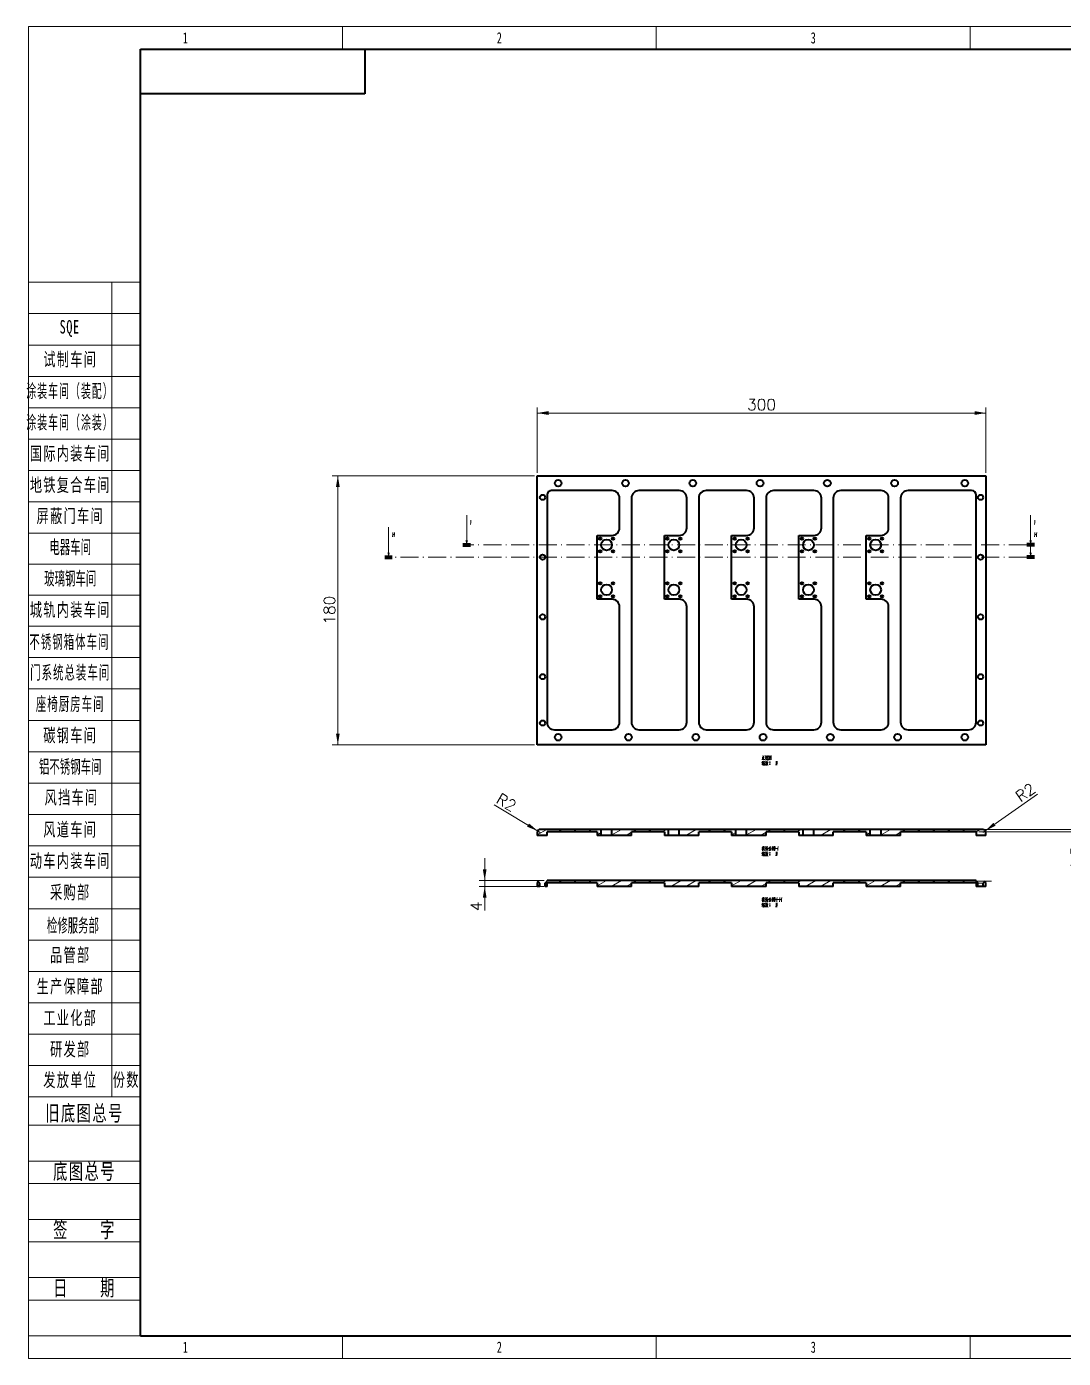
# Model space of a CAD drawing. Header units: millimetres. Extents: x -631 to 3210, y -561 to 2288.
# Drawn here: x 1949 to 2642, y 476 to 1366 of the extents above; entities that cross this region are included whole.
import ezdxf
from ezdxf.enums import TextEntityAlignment as Align

# ---------------------------------------------------------------- set-up
doc = ezdxf.new("R2010")
doc.units = ezdxf.units.MM
doc.linetypes.add('DASHDOT', pattern=[18.5, 12, -3, 0.5, -3])
doc.layers.get('0').update_dxf_attribs({"lineweight": 18})
for name, color, linetype, lineweight in [('尺寸线层', 3, 'Continuous', 18), ('文本层', 3, 'Continuous', 18), ('粗实线层', 7, 'Continuous', 35), ('细实线层', 7, 'Continuous', 18)]:
    doc.layers.add(name, color=color, linetype=linetype, lineweight=lineweight)
doc.styles.get("Standard").update_dxf_attribs({"font": 'txt.shx', "bigfont": 'gbcbig.shx'})
doc.styles.add('标准', font='', dxfattribs={"width": 0.667})
doc.styles.get('标准').set_extended_font_data('宋体')
doc.dimstyles.get("Standard").update_dxf_attribs({"dimscale": 3, "dimtxt": 0.18, "dimasz": 0.18, "dimexe": 0.18, "dimexo": 0.0625, "dimgap": 0.09, "dimtad": 0, "dimtih": 1, "dimtoh": 1, "dimdec": 4, "dimzin": 0, "dimdsep": 46, "dimtxsty": 'Standard', "dimcen": 0.09, "dimdle": 0.36, "dimadec": 0, "dimazin": 0, "dimtfac": 1, "dimtdec": 4, "dimtofl": 0, "dimtmove": 0, "dimatfit": 3, "dimfxl": 0, "dimtolj": 1, "dimtzin": 0, "dimarcsym": 0})

# ---------------------------------------------------------------- blocks, each defined once
blk = doc.blocks.new('*X2')
at = {"layer": '尺寸线层', "linetype": 'Continuous'}
for p, q in [((-185, 91.49), (-210, 91.49)), ((-191.37, 91.49), (-191.37, -90.21)), ((-185, 84.49), (-210, 84.49)), ((-185, 77.49), (-210, 77.49)), ((-185, 70.49), (-210, 70.49)), ((-185, 63.49), (-210, 63.49)), ((-185, 56.49), (-210, 56.49)), ((-185, 49.49), (-210, 49.49)), ((-185, 42.49), (-210, 42.49)), ((-185, 35.56), (-210, 35.56)), ((-185, 35.56), (-210, 35.56)), ((-185, 28.64), (-210, 28.64)), ((-185, 28.64), (-210, 28.64)), ((-185, 21.71), (-210, 21.71)), ((-185, 21.71), (-210, 21.71)), ((-185, 14.79), (-210, 14.79)), ((-185, 7.79), (-210, 7.79)), ((-185, 0.79), (-210, 0.79)), ((-185, -6.21), (-210, -6.21)), ((-185, -13.21), (-210, -13.21)), ((-185, -20.21), (-210, -20.21)), ((-185, -27.21), (-210, -27.21)), ((-185, -34.21), (-210, -34.21)), ((-185, -41.21), (-210, -41.21)), ((-185, -48.21), (-210, -48.21)), ((-185, -55.21), (-210, -55.21)), ((-185, -62.21), (-210, -62.21)), ((-185, -69.21), (-210, -69.21)), ((-185, -76.21), (-210, -76.21)), ((-185, -83.21), (-210, -83.21)), ((-185, -90.21), (-210, -90.21))]:
    blk.add_line(p, q, dxfattribs=at)
at = {"layer": '文本层'}
for p, q in [((-210, -96.5), (-185, -96.5)), ((-210, -104.5), (-185, -104.5)), ((-210, -109.5), (-185, -109.5)), ((-210, -117.5), (-185, -117.5)), ((-210, -122.5), (-185, -122.5)), ((-210, -130.5), (-185, -130.5)), ((-210, -135.5), (-185, -135.5)), ((-210, -143.5), (-185, -143.5))]:
    blk.add_line(p, q, dxfattribs=at)
at = {"layer": '粗实线层'}
for p, q in [((-185, -143.5), (-185, 143.5)), ((-185, 143.5), (205, 143.5)), ((-135, 143.5), (-135, 133.5)), ((-135, 133.5), (-185, 133.5)), ((-185, -143.5), (205, -143.5))]:
    blk.add_line(p, q, dxfattribs=at)
at = {"layer": '细实线层'}
for p, q in [((-210, -148.5), (-210, 148.5)), ((-210, 148.5), (210, 148.5)), ((-140, 148.5), (-140, 143.5)), ((-70, 148.5), (-70, 143.5)), ((0, 148.5), (0, 143.5)), ((-140, -148.5), (-140, -143.5)), ((-70, -148.5), (-70, -143.5)), ((0, -148.5), (0, -143.5)), ((-210, -148.5), (210, -148.5)), ((-210, -148.5), (-185, -148.5))]:
    blk.add_line(p, q, dxfattribs=at)
at = {"layer": '尺寸线层', "linetype": 'Continuous', "char_height": 3, "attachment_point": 5, "style": '标准'}
for s, insert, width, line_spacing_factor in [('\\T1.1;\\W0.667;SQE', (-200.8, 81.17), 31.0587, 0.47619), ('\\T1.1;\\W0.667;试制车间', (-200.68, 74.14), 31.0587, 0.57381), ('\\T1.1;\\W0.54149;涂装车间（装配）', (-200.73, 67.06), 27.5396, 0.574243), ('\\T1.1;\\W0.54149;涂装车间（涂装）', (-200.73, 60.06), 27.5396, 0.574243), ('\\T1.1;\\W0.667;国际内装车间', (-200.68, 53.14), 31.0587, 0.561905), ('\\T1.1;\\W0.667;地铁复合车间', (-200.68, 46.14), 31.0587, 0.561905), ('\\T1.1;\\W0.667;屏蔽门车间', (-200.68, 39.21), 31.0587, 0.561905), ('\\W1;{\\W0.567;\\T1;电器车间}', (-200.68, 32.29), 37.2629, 0.561905), ('\\W1;{\\W0.567;\\T1;玻璃钢车间}', (-200.68, 25.29), 37.2629, 0.564286), ('\\T1.1;城轨内装车间', (-200.68, 18.29), 18.6315, 1.15057), ('\\T1.1;{\\W0.567;不锈钢箱体车间}', (-200.85, 11.13), 18.6315, 1.15057), ('\\T1.1;{\\W0.567;门系统总装车间}', (-200.68, 4.29), 18.6315, 1.15057), ('\\T1.1;{\\W0.567;座椅厨房车间}', (-200.68, -2.71), 18.6315, 1.15057), ('\\T1.1;碳钢车间', (-200.68, -9.71), 18.6315, 1.15057), ('{\\W0.567;\\T1;铝不锈钢车间}', (-200.68, -16.71), 18.6315, 1.15057), ('\\T1.1;风挡车间', (-200.39, -23.55), 18.6315, 1.15057), ('\\T1.1;风道车间', (-200.68, -30.71), 18.6315, 1.15057), ('\\T1.1;动车内装车间', (-200.68, -37.71), 18.6315, 1.15057), ('\\T1.1;采购部', (-200.68, -44.71), 18.6315, 1.15057), ('\\W1;{\\W0.567;\\T1;检修服务部}', (-200.08, -52.1), 37.2629, 0.564286), ('\\T1.1;品管部', (-200.68, -58.71), 18.6315, 1.15057), ('\\T1.1;生产保障部', (-200.68, -65.71), 18.6315, 1.15057), ('\\T1.1;工业化部', (-200.68, -72.71), 18.6315, 1.15057), ('\\T1.1;研发部', (-200.68, -79.71), 18.6315, 1.15057), ('\\T1.1;发放单位', (-200.68, -86.58), 18.6315, 0.853342), ('\\T1.1;份数', (-188.18, -86.53), 6.3685, 1.15057)]:
    blk.add_mtext(s, dxfattribs=dict(at, insert=insert, width=width, line_spacing_factor=line_spacing_factor))
at = {"layer": '尺寸线层', "style": '标准'}
for tag, height, width, p in [('T1', 2.5, 0.667, (-175, 146)), ('T2', 2.5, 0.667, (-105, 146)), ('T3', 2.5, 0.667, (-35, 146)), ('T4', 2.5, 0.667, (35, 146)), ('T5', 2.5, 0.667, (105, 146)), ('T6', 2.5, 0.667, (175, 146)), ('R1', 2.5, 0.667, (207.5, 111.38)), ('SQE', 3.5, 0.667, (-188.18, 80.99)), ('试制车间', 3.5, 0.28375, (-188.18, 73.99)), ('涂装车间（装配）', 3.5, 0.147264, (-188.18, 66.99)), ('涂装车间（涂装）', 3.5, 0.147264, (-188.18, 59.99)), ('国际内装车间', 3.5, 0.189302, (-188.18, 52.99)), ('地铁复合车间', 3.5, 0.186278, (-188.18, 46.02)), ('屏蔽门车间', 3.5, 0.225254, (-188.18, 39.14)), ('R2', 2.5, 0.667, (207.5, 37.12)), ('电器车间', 3.5, 0.292284, (-188.18, 32.21)), ('玻璃钢车间', 3.5, 0.225603, (-188.18, 25.29)), ('城轨内装车间', 3.5, 0.186278, (-188.18, 18.29)), ('不锈钢箱体车间', 3.5, 0.15932, (-188.18, 11.29)), ('门系统总装车间', 3.5, 0.161527, (-188.18, 4.29)), ('座椅厨房车间', 3.5, 0.186516, (-188.18, -2.71)), ('碳钢车间', 3.5, 0.28375, (-188.18, -9.71)), ('铝不锈钢车间', 3.5, 0.186397, (-188.18, -16.71)), ('风挡车间', 3.5, 0.284026, (-188.18, -23.71)), ('风道车间', 3.5, 0.284026, (-188.18, -30.71)), ('动车内装车间', 3.5, 0.186397, (-188.18, -37.71)), ('R3', 2.5, 0.667, (207.5, -37.12)), ('采购部', 3.5, 0.378308, (-188.18, -44.71)), ('检修服务部', 3.5, 0.223014, (-188.18, -51.71)), ('品管部', 3.5, 0.389426, (-188.18, -58.71)), ('生产保障部', 3.5, 0.223356, (-188.18, -65.71)), ('工业化部', 3.5, 0.281557, (-188.18, -72.71)), ('研发部', 3.5, 0.3788, (-188.18, -79.71)), ('旧底图总号', 3, 0.667, (-197.5, -100.5)), ('底图总号', 3, 0.667, (-197.5, -113.5)), ('R4', 2.5, 0.667, (207.5, -111.38)), ('签字', 3, 0.667, (-197.5, -126.5)), ('日期', 3, 0.667, (-197.5, -139.5)), ('B1', 2.5, 0.667, (-175, -146)), ('B2', 2.5, 0.667, (-105, -146)), ('B3', 2.5, 0.667, (-35, -146)), ('B4', 2.5, 0.667, (35, -146)), ('B5', 2.5, 0.667, (105, -146)), ('B6', 2.5, 0.667, (175, -146))]:
    blk.add_attdef(tag, text='', height=height, dxfattribs=dict(at, width=width)).set_placement(p, align=Align.MIDDLE_CENTER)
at = {"layer": '尺寸线层', "style": '标准', "width": 0.667}
blk.add_attdef('图号', text='', height=5.33, rotation=180, dxfattribs=at).set_placement((-160, 138.5), align=Align.MIDDLE_CENTER)
at = {"layer": '文本层', "char_height": 3.5, "width": 25, "attachment_point": 5, "style": '标准'}
for s, insert in [('\\T1.1;旧底图总号', (-197.5, -94)), ('\\T1.1;底图总号', (-197.5, -107)), ('\\T1.1;签    字', (-197.5, -120)), ('\\T1.1;日    期', (-197.5, -133))]:
    blk.add_mtext(s, dxfattribs=dict(at, insert=insert))
blk = doc.blocks.new('*X19')
at = {"layer": '尺寸线层', "linetype": 'Continuous'}
for points in [[(2290.4, 1107.98), (2297.9, 1109.23), (2297.9, 1106.73)], [(2590.4, 1107.98), (2582.9, 1109.23), (2582.9, 1106.73)]]:
    blk.add_hatch(color=0, dxfattribs=at).paths.add_polyline_path(points, flags=0)
at = {"layer": '尺寸线层', "color": 0, "linetype": 'Continuous'}
for p, q in [((2290.4, 1067.94), (2290.4, 1111.73)), ((2290.4, 1107.98), (2590.4, 1107.98)), ((2590.4, 1067.94), (2590.4, 1111.73))]:
    blk.add_line(p, q, dxfattribs=at)
at = {"layer": '尺寸线层', "color": 0, "insert": (2440.4, 1113.6), "char_height": 7.5, "width": 38.5714, "attachment_point": 5}
blk.add_mtext('300', dxfattribs=at)
blk = doc.blocks.new('*X20')
at = {"layer": '尺寸线层', "linetype": 'Continuous'}
for points in [[(2156.98, 1066.06), (2158.23, 1058.56), (2155.73, 1058.56)], [(2156.98, 886.06), (2158.23, 893.56), (2155.73, 893.56)]]:
    blk.add_hatch(color=0, dxfattribs=at).paths.add_polyline_path(points, flags=0)
at = {"layer": '尺寸线层', "color": 0, "linetype": 'Continuous'}
for p, q in [((2288.53, 1066.06), (2153.23, 1066.06)), ((2156.98, 1066.06), (2156.98, 886.06)), ((2288.53, 886.06), (2153.23, 886.06))]:
    blk.add_line(p, q, dxfattribs=at)
at = {"layer": '尺寸线层', "color": 0, "insert": (2151.35, 976.06), "char_height": 7.5, "width": 36.4286, "attachment_point": 5, "rotation": 90}
blk.add_mtext('180', dxfattribs=at)
blk = doc.blocks.new('*X21')
at = {"layer": '尺寸线层', "linetype": 'Continuous'}
for points in [[(2255.21, 795.19), (2256.46, 802.69), (2253.96, 802.69)], [(2255.21, 791.19), (2256.46, 783.69), (2253.96, 783.69)]]:
    blk.add_hatch(color=0, dxfattribs=at).paths.add_polyline_path(points, flags=0)
at = {"layer": '尺寸线层', "color": 0, "linetype": 'Continuous'}
for p, q in [((2255.21, 810.19), (2255.21, 775.23)), ((2295.03, 795.19), (2251.46, 795.19)), ((2295.03, 791.19), (2251.46, 791.19))]:
    blk.add_line(p, q, dxfattribs=at)
at = {"layer": '尺寸线层', "color": 0, "insert": (2249.58, 777.91), "char_height": 7.5, "width": 15, "attachment_point": 5, "rotation": 90}
blk.add_mtext('4', dxfattribs=at)
blk = doc.blocks.new('*X52')
at = {"layer": '尺寸线层', "linetype": 'Continuous'}
for points in [[(2658.46, 829.38), (2659.71, 836.88), (2657.21, 836.88)], [(2658.46, 827.88), (2659.71, 820.38), (2657.21, 820.38)]]:
    blk.add_hatch(color=0, dxfattribs=at).paths.add_polyline_path(points, flags=0)
at = {"layer": '尺寸线层', "color": 0, "linetype": 'Continuous'}
for p, q in [((2658.46, 844.38), (2658.46, 802.64)), ((2590.28, 829.38), (2662.21, 829.38)), ((2585.78, 827.88), (2662.21, 827.88))]:
    blk.add_line(p, q, dxfattribs=at)
at = {"layer": '尺寸线层', "color": 0, "insert": (2652.12, 809.96), "char_height": 7.5, "width": 29.2857, "attachment_point": 5, "rotation": 90}
blk.add_mtext('1,5', dxfattribs=at)
blk = doc.blocks.new('*X53')
at = {"layer": '尺寸线层', "linetype": 'Continuous'}
blk.add_hatch(color=0, dxfattribs=at).paths.add_polyline_path([(2290.69, 828.41), (2284.89, 833.34), (2283.61, 831.19)], flags=0)
at = {"layer": '尺寸线层', "color": 0, "linetype": 'Continuous'}
blk.add_line((2261.64, 845.79), (2292.4, 827.38), dxfattribs=at)
at = {"layer": '尺寸线层', "color": 0, "linetype": 'Continuous', "insert": (2269.74, 847.5), "char_height": 7.5, "width": 24.2857, "attachment_point": 5, "rotation": 329.10143}
blk.add_mtext('R2', dxfattribs=at)
blk = doc.blocks.new('*X54')
at = {"layer": '尺寸线层', "linetype": 'Continuous'}
blk.add_hatch(color=0, dxfattribs=at).paths.add_polyline_path([(2590.04, 828.53), (2596.91, 831.79), (2595.48, 833.84)], flags=0)
at = {"layer": '尺寸线层', "color": 0, "linetype": 'Continuous'}
blk.add_line((2625.1, 852.96), (2588.4, 827.38), dxfattribs=at)
at = {"layer": '尺寸线层', "color": 0, "linetype": 'Continuous', "insert": (2616.9, 854.11), "char_height": 7.5, "width": 24.2857, "attachment_point": 5, "rotation": 34.88035}
blk.add_mtext('R2', dxfattribs=at)

msp = doc.modelspace()

# ---------------------------------------------------------------- hatches: boundary and pattern name
at = {"lineweight": 13}
for points in [[(2242.354, 1022.714), (2243.158, 1019.714), (2243.962, 1022.714)], [(2619.598, 1022.714), (2620.402, 1019.714), (2621.206, 1022.714)], [(2190.122, 1014.564), (2190.925, 1011.564), (2191.73, 1014.564)], [(2619.598, 1014.564), (2620.402, 1011.564), (2621.206, 1014.564)]]:
    msp.add_hatch(color=7, dxfattribs=at).paths.add_polyline_path(points, flags=0)

# ---------------------------------------------------------------- linework, layer by layer
at = {"color": 7, "lineweight": 35}
for p, q in [((2290.402, 1066.064), (2590.402, 1066.064)), ((2290.402, 886.064), (2290.402, 1066.064)), ((2590.402, 1066.064), (2590.402, 886.064)), ((2296.902, 1053.064), (2296.902, 901.064)), ((2340.402, 1056.064), (2299.902, 1056.064)), ((2385.402, 1056.064), (2358.402, 1056.064)), ((2430.402, 1056.064), (2403.402, 1056.064)), ((2475.402, 1056.064), (2448.402, 1056.064)), ((2520.402, 1056.064), (2493.402, 1056.064)), ((2580.902, 1056.064), (2538.402, 1056.064)), ((2583.902, 901.064), (2583.902, 1053.064)), ((2345.402, 1031.064), (2345.402, 1051.064)), ((2353.402, 1051.064), (2353.402, 901.064)), ((2390.402, 1031.064), (2390.402, 1051.064)), ((2398.402, 1051.064), (2398.402, 901.064)), ((2435.402, 1031.064), (2435.402, 1051.064)), ((2443.402, 1051.064), (2443.402, 901.064)), ((2480.402, 1031.064), (2480.402, 1051.064)), ((2488.402, 1051.064), (2488.402, 901.064)), ((2525.402, 1031.064), (2525.402, 1051.064)), ((2533.402, 1051.064), (2533.402, 901.064)), ((2330.402, 983.364), (2330.402, 1026.064)), ((2375.402, 983.364), (2375.402, 1026.064)), ((2420.402, 983.364), (2420.402, 1026.064)), ((2465.402, 983.364), (2465.402, 1026.064)), ((2510.402, 983.364), (2510.402, 1026.064)), ((2345.402, 901.064), (2345.402, 978.364)), ((2390.402, 901.064), (2390.402, 978.364)), ((2435.402, 901.064), (2435.402, 978.364)), ((2480.402, 901.064), (2480.402, 978.364)), ((2525.402, 901.064), (2525.402, 978.364)), ((2301.902, 896.064), (2340.402, 896.064)), ((2358.402, 896.064), (2385.402, 896.064)), ((2403.402, 896.064), (2430.402, 896.064)), ((2448.402, 896.064), (2475.402, 896.064)), ((2493.402, 896.064), (2520.402, 896.064)), ((2538.402, 896.064), (2578.902, 896.064)), ((2590.402, 886.064), (2290.402, 886.064)), ((2588.402, 829.384), (2292.402, 829.384)), ((2330.402, 827.884), (2296.902, 827.884)), ((2375.402, 827.884), (2353.402, 827.884)), ((2420.402, 827.884), (2398.402, 827.884)), ((2465.402, 827.884), (2443.402, 827.884)), ((2510.402, 827.884), (2488.402, 827.884)), ((2583.902, 827.884), (2533.402, 827.884)), ((2583.902, 795.192), (2296.902, 795.192)), ((2330.402, 793.692), (2296.902, 793.692)), ((2375.402, 793.692), (2353.402, 793.692)), ((2420.402, 793.692), (2398.402, 793.692)), ((2465.402, 793.692), (2443.402, 793.692)), ((2510.402, 793.692), (2488.402, 793.692)), ((2583.902, 793.692), (2533.402, 793.692)), ((2353.402, 791.192), (2330.402, 791.192)), ((2398.402, 791.192), (2375.402, 791.192)), ((2443.402, 791.192), (2420.402, 791.192)), ((2488.402, 791.192), (2465.402, 791.192)), ((2533.402, 791.192), (2510.402, 791.192))]:
    msp.add_line(p, q, dxfattribs=at)
at = {"color": 7, "lineweight": 13, "ltscale": 0.499999}
for p, q in [((2243.158, 1019.714), (2243.158, 1039.714)), ((2620.402, 1019.714), (2620.402, 1039.714))]:
    msp.add_line(p, q, dxfattribs=at)
at = {"color": 7, "lineweight": 13}
for p, q in [((2190.925, 1011.564), (2190.925, 1031.564)), ((2620.402, 1011.564), (2620.402, 1031.564))]:
    msp.add_line(p, q, dxfattribs=at)
at = {"color": 7, "lineweight": 35, "ltscale": 0.25}
for p, q in [((2330.402, 1026.064), (2340.402, 1026.064)), ((2375.402, 1026.064), (2385.402, 1026.064)), ((2420.402, 1026.064), (2430.402, 1026.064)), ((2465.402, 1026.064), (2475.402, 1026.064)), ((2510.402, 1026.064), (2520.402, 1026.064)), ((2340.402, 983.364), (2330.402, 983.364)), ((2385.402, 983.364), (2375.402, 983.364)), ((2430.402, 983.364), (2420.402, 983.364)), ((2475.402, 983.364), (2465.402, 983.364)), ((2520.402, 983.364), (2510.402, 983.364))]:
    msp.add_line(p, q, dxfattribs=at)
at = {"color": 7, "lineweight": 100, "ltscale": 0.125}
for p, q in [((2240.658, 1019.714), (2245.658, 1019.714)), ((2622.902, 1019.714), (2617.902, 1019.714)), ((2188.425, 1011.564), (2193.425, 1011.564)), ((2622.902, 1011.564), (2617.902, 1011.564))]:
    msp.add_line(p, q, dxfattribs=at)
at = {"color": 7, "linetype": 'DASHDOT', "lineweight": 13}
for p, q in [((2617.902, 1019.714), (2245.658, 1019.714)), ((2617.902, 1011.564), (2193.425, 1011.564))]:
    msp.add_line(p, q, dxfattribs=at)
at = {"color": 7, "lineweight": 13, "ltscale": 0.182171}
for p, q in [((2290.402, 825.741), (2296.712, 829.384)), ((2330.402, 791.548), (2336.712, 795.192)), ((2420.402, 791.548), (2426.712, 795.192)), ((2510.402, 791.548), (2516.712, 795.192))]:
    msp.add_line(p, q, dxfattribs=at)
at = {"color": 7, "lineweight": 13, "ltscale": 0.075001}
for p, q in [((2304.114, 827.884), (2306.712, 829.384)), ((2314.114, 827.884), (2316.712, 829.384)), ((2324.114, 827.884), (2326.712, 829.384)), ((2354.114, 827.884), (2356.712, 829.384)), ((2364.114, 827.884), (2366.712, 829.384)), ((2374.114, 827.884), (2376.712, 829.384)), ((2404.114, 827.884), (2406.712, 829.384)), ((2414.114, 827.884), (2416.712, 829.384)), ((2444.114, 827.884), (2446.712, 829.384)), ((2454.114, 827.884), (2456.712, 829.384)), ((2464.114, 827.884), (2466.712, 829.384)), ((2494.114, 827.884), (2496.712, 829.384)), ((2504.114, 827.884), (2506.712, 829.384)), ((2534.114, 827.884), (2536.712, 829.384)), ((2544.114, 827.884), (2546.712, 829.384)), ((2554.114, 827.884), (2556.712, 829.384)), ((2564.114, 827.884), (2566.712, 829.384)), ((2574.114, 827.884), (2576.712, 829.384)), ((2304.114, 793.692), (2306.712, 795.192)), ((2314.114, 793.692), (2316.712, 795.192)), ((2324.114, 793.692), (2326.712, 795.192)), ((2354.114, 793.692), (2356.712, 795.192)), ((2364.114, 793.692), (2366.712, 795.192)), ((2374.114, 793.692), (2376.712, 795.192)), ((2404.114, 793.692), (2406.712, 795.192)), ((2414.114, 793.692), (2416.712, 795.192)), ((2444.114, 793.692), (2446.712, 795.192)), ((2454.114, 793.692), (2456.712, 795.192)), ((2464.114, 793.692), (2466.712, 795.192)), ((2494.114, 793.692), (2496.712, 795.192)), ((2504.114, 793.692), (2506.712, 795.192)), ((2534.114, 793.692), (2536.712, 795.192)), ((2544.114, 793.692), (2546.712, 795.192)), ((2554.114, 793.692), (2556.712, 795.192)), ((2564.114, 793.692), (2566.712, 795.192)), ((2574.114, 793.692), (2576.712, 795.192))]:
    msp.add_line(p, q, dxfattribs=at)
at = {"color": 7, "lineweight": 35, "ltscale": 0.1}
for p, q in [((2333.152, 825.384), (2333.152, 829.384)), ((2340.352, 825.384), (2340.352, 829.384)), ((2378.152, 825.384), (2378.152, 829.384)), ((2385.352, 825.384), (2385.352, 829.384)), ((2423.152, 825.384), (2423.152, 829.384)), ((2430.352, 825.384), (2430.352, 829.384)), ((2468.152, 825.384), (2468.152, 829.384)), ((2475.352, 825.384), (2475.352, 829.384)), ((2513.152, 825.384), (2513.152, 829.384)), ((2520.352, 825.384), (2520.352, 829.384))]:
    msp.add_line(p, q, dxfattribs=at)
at = {"color": 7, "lineweight": 13, "ltscale": 0.183621}
for p, q in [((2340.352, 825.712), (2346.712, 829.384)), ((2430.352, 825.712), (2436.712, 829.384)), ((2520.352, 825.712), (2526.712, 829.384))]:
    msp.add_line(p, q, dxfattribs=at)
at = {"color": 7, "lineweight": 13, "ltscale": 0.039283}
for p, q in [((2385.352, 828.599), (2386.712, 829.384)), ((2475.352, 828.599), (2476.712, 829.384))]:
    msp.add_line(p, q, dxfattribs=at)
at = {"color": 7, "lineweight": 13, "ltscale": 0.2}
for p, q in [((2389.784, 825.384), (2396.712, 829.384)), ((2479.784, 825.384), (2486.712, 829.384)), ((2339.784, 791.192), (2346.712, 795.192)), ((2379.784, 791.192), (2386.712, 795.192)), ((2389.784, 791.192), (2396.712, 795.192)), ((2429.784, 791.192), (2436.712, 795.192)), ((2469.784, 791.192), (2476.712, 795.192)), ((2479.784, 791.192), (2486.712, 795.192)), ((2519.784, 791.192), (2526.712, 795.192))]:
    msp.add_line(p, q, dxfattribs=at)
at = {"color": 7, "lineweight": 13, "ltscale": 0.081135}
msp.add_line((2583.902, 827.762), (2586.712, 829.384), dxfattribs=at)
at = {"color": 7, "lineweight": 35, "ltscale": 0.05}
for p, q in [((2290.402, 827.384), (2290.402, 825.384)), ((2590.402, 825.384), (2590.402, 827.384)), ((2290.402, 793.192), (2290.402, 791.192)), ((2590.402, 791.192), (2590.402, 793.192))]:
    msp.add_line(p, q, dxfattribs=at)
at = {"color": 7, "lineweight": 35, "ltscale": 0.1625}
for p, q in [((2296.902, 825.384), (2290.402, 825.384)), ((2590.402, 825.384), (2583.902, 825.384))]:
    msp.add_line(p, q, dxfattribs=at)
at = {"color": 7, "lineweight": 35, "ltscale": 0.0625}
for p, q in [((2296.902, 825.384), (2296.902, 827.884)), ((2330.402, 827.884), (2330.402, 825.384)), ((2353.402, 825.384), (2353.402, 827.884)), ((2375.402, 827.884), (2375.402, 825.384)), ((2398.402, 825.384), (2398.402, 827.884)), ((2420.402, 827.884), (2420.402, 825.384)), ((2443.402, 825.384), (2443.402, 827.884)), ((2465.402, 827.884), (2465.402, 825.384)), ((2488.402, 825.384), (2488.402, 827.884)), ((2510.402, 827.884), (2510.402, 825.384)), ((2533.402, 825.384), (2533.402, 827.884)), ((2583.902, 827.884), (2583.902, 825.384)), ((2296.902, 791.192), (2296.902, 793.692)), ((2330.402, 793.692), (2330.402, 791.192)), ((2353.402, 791.192), (2353.402, 793.692)), ((2375.402, 793.692), (2375.402, 791.192)), ((2398.402, 791.192), (2398.402, 793.692)), ((2420.402, 793.692), (2420.402, 791.192)), ((2443.402, 791.192), (2443.402, 793.692)), ((2465.402, 793.692), (2465.402, 791.192)), ((2488.402, 791.192), (2488.402, 793.692)), ((2510.402, 793.692), (2510.402, 791.192)), ((2533.402, 791.192), (2533.402, 793.692)), ((2583.902, 793.692), (2583.902, 791.192))]:
    msp.add_line(p, q, dxfattribs=at)
at = {"color": 7, "lineweight": 13, "ltscale": 0.079386}
for p, q in [((2330.402, 825.741), (2333.152, 827.329)), ((2420.402, 825.741), (2423.152, 827.329)), ((2510.402, 825.741), (2513.152, 827.329))]:
    msp.add_line(p, q, dxfattribs=at)
at = {"color": 7, "lineweight": 35, "ltscale": 0.326257}
for p, q in [((2353.402, 825.384), (2330.402, 825.384)), ((2398.402, 825.384), (2375.402, 825.384)), ((2443.402, 825.384), (2420.402, 825.384)), ((2488.402, 825.384), (2465.402, 825.384)), ((2533.402, 825.384), (2510.402, 825.384))]:
    msp.add_line(p, q, dxfattribs=at)
at = {"color": 7, "lineweight": 13, "ltscale": 0.104432}
for p, q in [((2349.784, 825.384), (2353.402, 827.473)), ((2439.784, 825.384), (2443.402, 827.473)), ((2529.784, 825.384), (2533.402, 827.473)), ((2349.784, 791.192), (2353.402, 793.28)), ((2439.784, 791.192), (2443.402, 793.28)), ((2529.784, 791.192), (2533.402, 793.28))]:
    msp.add_line(p, q, dxfattribs=at)
at = {"color": 7, "lineweight": 13, "ltscale": 0.017829}
for p, q in [((2589.784, 825.384), (2590.402, 825.741)), ((2589.784, 791.192), (2590.402, 791.548))]:
    msp.add_line(p, q, dxfattribs=at)
at = {"color": 7, "lineweight": 35, "ltscale": 0.03937}
msp.add_line((2292.152, 793.542), (2291.038, 794.655), dxfattribs=at)
at = {"color": 7, "lineweight": 35, "ltscale": 0.05875}
for p, q in [((2292.152, 791.192), (2292.152, 793.542)), ((2295.652, 791.192), (2295.652, 793.542)), ((2585.152, 791.192), (2585.152, 793.542)), ((2588.652, 791.192), (2588.652, 793.542))]:
    msp.add_line(p, q, dxfattribs=at)
at = {"color": 7, "lineweight": 35, "ltscale": 0.044194}
for p, q in [((2295.652, 793.542), (2296.902, 794.792)), ((2585.152, 793.542), (2583.902, 794.792))]:
    msp.add_line(p, q, dxfattribs=at)
at = {"color": 7, "lineweight": 35, "ltscale": 0.01}
for p, q in [((2296.902, 794.792), (2296.902, 795.192)), ((2583.902, 794.792), (2583.902, 795.192))]:
    msp.add_line(p, q, dxfattribs=at)
for p, q in [((2583.902, 794.792), (2594.117, 794.792)), ((2585.152, 793.542), (2588.652, 793.542))]:
    msp.add_line(p, q)
at = {"color": 7, "lineweight": 13, "ltscale": 0.022372}
msp.add_line((2583.902, 793.569), (2584.677, 794.016), dxfattribs=at)
at = {"color": 7, "lineweight": 35, "ltscale": 0.039361}
msp.add_line((2588.652, 793.542), (2589.765, 794.655), dxfattribs=at)
at = {"color": 7, "lineweight": 13, "ltscale": 0.050518}
msp.add_line((2290.402, 791.548), (2292.152, 792.558), dxfattribs=at)
at = {"color": 7, "lineweight": 35, "ltscale": 0.04375}
for p, q in [((2292.152, 791.192), (2290.402, 791.192)), ((2590.402, 791.192), (2583.902, 791.192))]:
    msp.add_line(p, q, dxfattribs=at)
at = {"color": 7, "lineweight": 35, "ltscale": 0.03125}
msp.add_line((2296.902, 791.192), (2295.652, 791.192), dxfattribs=at)
at = {"color": 7, "lineweight": 13}
for points in [[(2245.783, 1033.397), (2245.888, 1034.797), (2245.993, 1036.197)], [(2623.027, 1033.397), (2623.132, 1034.797), (2623.237, 1036.197)], [(2193.55, 1025.247), (2193.691, 1026.822), (2193.795, 1028.047)], [(2193.691, 1026.752), (2194.88, 1026.752)], [(2194.985, 1028.047), (2194.88, 1026.857), (2194.74, 1025.247)], [(2623.027, 1025.247), (2623.167, 1026.822), (2623.272, 1028.047)], [(2623.167, 1026.752), (2624.357, 1026.752)], [(2624.462, 1028.047), (2624.357, 1026.857), (2624.217, 1025.247)], [(2440.577, 876.089), (2442.537, 876.194)], [(2441.067, 874.024), (2440.647, 873.884)], [(2441.137, 875.039), (2440.682, 873.954)], [(2440.717, 873.254), (2441.242, 873.429)], [(2441.207, 874.269), (2440.752, 873.254)], [(2440.857, 878.504), (2442.362, 878.574)], [(2441.137, 877.699), (2441.137, 876.124)], [(2441.522, 873.744), (2441.207, 873.254)], [(2441.452, 874.724), (2441.347, 874.164)], [(2441.452, 874.584), (2442.502, 874.724)], [(2441.697, 874.304), (2441.522, 873.744)], [(2441.557, 873.814), (2441.557, 872.099)], [(2441.627, 878.504), (2441.627, 877.349), (2441.627, 876.159)], [(2441.627, 877.384), (2442.257, 877.454)], [(2441.767, 874.024), (2442.467, 874.129)], [(2441.837, 875.214), (2442.012, 874.829)], [(2441.837, 873.604), (2441.872, 872.204)], [(2441.837, 873.499), (2442.362, 873.569)], [(2442.082, 874.059), (2442.012, 873.499)], [(2442.397, 873.674), (2442.327, 872.274)], [(2442.537, 874.829), (2442.397, 874.374)], [(2443.447, 878.119), (2443.272, 877.629), (2442.782, 876.894)], [(2443.307, 874.444), (2443.202, 873.534), (2443.097, 873.114), (2442.782, 872.239)], [(2442.817, 877.909), (2443.377, 877.979)], [(2442.817, 874.374), (2443.867, 874.514)], [(2443.097, 878.784), (2443.377, 878.364)], [(2443.622, 873.954), (2443.517, 873.114), (2443.377, 872.274), (2443.167, 872.554)], [(2443.237, 873.779), (2443.622, 873.849)], [(2443.272, 877.629), (2443.272, 875.844)], [(2443.272, 877.454), (2443.587, 877.139)], [(2443.307, 875.284), (2443.412, 874.724)], [(2443.377, 875.844), (2443.657, 876.124)], [(2443.657, 876.124), (2443.902, 876.474)], [(2444.007, 873.954), (2443.832, 873.394)], [(2443.867, 878.749), (2443.867, 877.069)], [(2444.532, 878.574), (2443.867, 878.504)], [(2444.077, 877.104), (2443.902, 876.474)], [(2443.937, 873.709), (2444.497, 872.274)], [(2444.147, 874.584), (2444.007, 873.954)], [(2444.287, 873.324), (2444.007, 872.694)], [(2444.182, 878.154), (2444.077, 877.104)], [(2444.077, 874.199), (2444.777, 874.339)], [(2444.217, 875.319), (2444.147, 874.584)], [(2444.217, 876.124), (2444.217, 877.209)], [(2444.357, 876.019), (2444.217, 876.124)], [(2444.497, 874.269), (2444.287, 873.324)], [(2444.777, 876.019), (2444.357, 876.019)], [(2444.462, 876.999), (2444.532, 878.679)], [(2444.777, 876.649), (2444.777, 876.019)], [(2445.302, 878.784), (2445.302, 877.314), (2445.302, 875.809)], [(2445.302, 878.749), (2445.302, 877.349), (2445.302, 875.949)], [(2446.772, 878.609), (2445.302, 878.469)], [(2445.302, 876.054), (2446.667, 876.159)], [(2445.372, 876.859), (2445.862, 877.279)], [(2446.072, 878.329), (2445.512, 877.524)], [(2445.827, 877.769), (2446.527, 877.034)], [(2445.827, 876.684), (2446.177, 876.299)], [(2445.827, 874.409), (2446.212, 874.409)], [(2445.862, 877.979), (2446.317, 878.049)], [(2445.862, 877.279), (2446.072, 877.559)], [(2445.862, 874.514), (2446.177, 874.514)], [(2445.862, 874.269), (2446.177, 874.269)], [(2445.862, 873.254), (2446.177, 873.254)], [(2445.932, 877.069), (2446.177, 876.789)], [(2446.072, 877.559), (2446.422, 878.189)], [(2446.527, 877.034), (2446.702, 877.069)], [(2446.737, 875.879), (2446.737, 875.984), (2446.667, 876.159)], [(2446.737, 875.984), (2446.737, 877.349), (2446.772, 878.749)], [(2450.272, 875.144), (2450.167, 873.744), (2450.062, 872.344)], [(2450.272, 874.409), (2450.657, 874.409)], [(2450.307, 874.514), (2450.622, 874.514)], [(2450.307, 874.269), (2450.622, 874.269)], [(2450.307, 873.254), (2450.622, 873.254)], [(2450.867, 875.144), (2450.762, 873.744), (2450.657, 872.344)], [(2440.612, 872.589), (2441.312, 872.974)], [(2441.872, 872.939), (2442.257, 873.009)], [(2442.327, 872.449), (2441.907, 872.379)], [(2444.007, 872.694), (2443.622, 872.169)], [(2444.497, 872.274), (2444.812, 872.274)], [(2445.827, 873.149), (2446.212, 873.149)], [(2445.862, 873.009), (2446.177, 873.009)], [(2450.272, 873.149), (2450.657, 873.149)], [(2450.307, 873.009), (2450.622, 873.009)], [(2440.612, 817.054), (2442.432, 817.299)], [(2440.612, 815.969), (2440.962, 816.494)], [(2440.612, 811.909), (2441.312, 812.294)], [(2441.067, 813.344), (2440.647, 813.204)], [(2441.137, 814.359), (2440.682, 813.274)], [(2440.717, 812.574), (2441.242, 812.749)], [(2441.207, 813.589), (2440.752, 812.574)], [(2440.892, 817.614), (2441.662, 817.719)], [(2440.962, 816.494), (2441.137, 817.019)], [(2440.962, 816.494), (2440.962, 815.094)], [(2441.767, 816.214), (2440.997, 816.109)], [(2441.767, 815.829), (2440.997, 815.724)], [(2441.802, 815.409), (2440.997, 815.304)], [(2441.067, 816.529), (2441.802, 816.634)], [(2441.522, 813.064), (2441.207, 812.574)], [(2441.452, 814.044), (2441.347, 813.484)], [(2441.382, 817.159), (2441.382, 818.209)], [(2441.382, 816.984), (2441.382, 815.374)], [(2441.452, 813.904), (2442.502, 814.044)], [(2441.697, 813.624), (2441.522, 813.064)], [(2441.557, 813.134), (2441.557, 811.419)], [(2441.767, 815.654), (2442.397, 816.634)], [(2441.767, 813.344), (2442.467, 813.449)], [(2441.837, 818.174), (2441.977, 816.599), (2442.082, 815.969), (2442.537, 815.059)], [(2441.837, 814.534), (2442.012, 814.149)], [(2441.837, 812.924), (2441.872, 811.524)], [(2441.837, 812.819), (2442.362, 812.889)], [(2441.872, 812.259), (2442.257, 812.329)], [(2442.327, 811.769), (2441.907, 811.699)], [(2442.082, 813.379), (2442.012, 812.819)], [(2442.152, 817.859), (2442.292, 817.439)], [(2442.397, 812.994), (2442.327, 811.594)], [(2442.537, 814.149), (2442.397, 813.694)], [(2442.467, 815.759), (2442.537, 815.059)], [(2443.307, 813.764), (2443.202, 812.854), (2443.097, 812.434), (2442.782, 811.559)], [(2442.817, 813.694), (2443.867, 813.834)], [(2444.707, 817.999), (2442.887, 817.824)], [(2443.132, 817.334), (2443.167, 815.199)], [(2444.462, 817.194), (2443.132, 817.054)], [(2443.167, 815.444), (2444.392, 815.584)], [(2443.622, 813.274), (2443.517, 812.434), (2443.377, 811.594), (2443.167, 811.874)], [(2443.237, 813.099), (2443.622, 813.169)], [(2443.307, 814.604), (2443.412, 814.044)], [(2443.552, 817.089), (2443.552, 815.514)], [(2443.902, 816.704), (2443.552, 816.634)], [(2443.552, 816.144), (2443.902, 816.214)], [(2444.007, 812.014), (2443.622, 811.489)], [(2443.657, 817.124), (2443.797, 817.894)], [(2444.007, 813.274), (2443.832, 812.714)], [(2443.937, 813.029), (2444.497, 811.594)], [(2444.042, 817.124), (2444.007, 815.549)], [(2444.147, 813.904), (2444.007, 813.274)], [(2444.287, 812.644), (2444.007, 812.014)], [(2444.077, 813.519), (2444.777, 813.659)], [(2444.217, 814.639), (2444.147, 813.904)], [(2444.497, 813.589), (2444.287, 812.644)], [(2444.392, 815.234), (2444.497, 817.369)], [(2444.497, 811.594), (2444.812, 811.594)], [(2445.862, 817.509), (2445.477, 816.844), (2445.057, 816.249)], [(2445.687, 815.619), (2445.232, 815.059)], [(2445.547, 816.459), (2446.457, 816.494)], [(2445.932, 816.459), (2445.687, 815.619)], [(2445.827, 813.729), (2446.212, 813.729)], [(2445.827, 812.469), (2446.212, 812.469)], [(2445.862, 813.834), (2446.177, 813.834)], [(2445.862, 813.589), (2446.177, 813.589)], [(2445.862, 812.574), (2446.177, 812.574)], [(2445.862, 812.329), (2446.177, 812.329)], [(2446.317, 815.619), (2446.177, 815.094), (2445.932, 815.479)], [(2446.212, 818.104), (2446.492, 817.264)], [(2446.492, 816.599), (2446.352, 815.619)], [(2446.457, 817.264), (2446.772, 816.459), (2447.017, 816.459)], [(2447.367, 816.389), (2448.487, 816.564)], [(2447.577, 817.789), (2447.472, 817.054)], [(2447.542, 817.614), (2448.417, 817.719)], [(2447.577, 817.124), (2448.312, 817.264)], [(2447.577, 816.774), (2448.312, 816.914)], [(2447.612, 816.179), (2447.612, 815.234)], [(2447.612, 816.039), (2448.312, 816.144)], [(2448.347, 815.549), (2447.612, 815.409)], [(2447.927, 818.209), (2448.032, 817.789)], [(2447.962, 817.614), (2447.962, 816.144)], [(2448.347, 816.214), (2448.277, 815.549)], [(2448.487, 817.824), (2448.347, 817.404)], [(2448.697, 816.004), (2448.697, 817.474)], [(2449.047, 815.094), (2448.732, 815.549)], [(2449.047, 818.209), (2449.047, 816.669), (2449.047, 815.094)], [(2449.362, 815.234), (2449.467, 816.634), (2449.572, 818.034)], [(2449.572, 816.634), (2451.252, 816.634)], [(2450.272, 814.464), (2450.167, 813.064), (2450.062, 811.664)], [(2450.272, 813.729), (2450.657, 813.729)], [(2450.272, 812.469), (2450.657, 812.469)], [(2450.307, 813.834), (2450.622, 813.834)], [(2450.307, 813.589), (2450.622, 813.589)], [(2450.307, 812.574), (2450.622, 812.574)], [(2450.307, 812.329), (2450.622, 812.329)], [(2450.867, 814.464), (2450.762, 813.064), (2450.657, 811.664)], [(2451.252, 815.234), (2451.357, 816.634), (2451.462, 818.034)], [(2440.612, 782.862), (2442.432, 783.107)], [(2440.612, 781.777), (2440.962, 782.302)], [(2440.612, 777.717), (2441.312, 778.102)], [(2441.067, 779.152), (2440.647, 779.012)], [(2441.137, 780.167), (2440.682, 779.082)], [(2440.717, 778.382), (2441.242, 778.557)], [(2441.207, 779.397), (2440.752, 778.382)], [(2440.892, 783.422), (2441.662, 783.527)], [(2440.962, 782.302), (2441.137, 782.827)], [(2440.962, 782.302), (2440.962, 780.902)], [(2441.767, 782.022), (2440.997, 781.917)], [(2441.767, 781.637), (2440.997, 781.532)], [(2441.802, 781.217), (2440.997, 781.112)], [(2441.067, 782.337), (2441.802, 782.442)], [(2441.522, 778.872), (2441.207, 778.382)], [(2441.452, 779.852), (2441.347, 779.292)], [(2441.382, 782.967), (2441.382, 784.017)], [(2441.382, 782.792), (2441.382, 781.182)], [(2441.452, 779.712), (2442.502, 779.852)], [(2441.697, 779.432), (2441.522, 778.872)], [(2441.557, 778.942), (2441.557, 777.227)], [(2441.767, 781.462), (2442.397, 782.442)], [(2441.767, 779.152), (2442.467, 779.257)], [(2441.837, 783.982), (2441.977, 782.407), (2442.082, 781.777), (2442.537, 780.867)], [(2441.837, 780.342), (2442.012, 779.957)], [(2441.837, 778.732), (2441.872, 777.332)], [(2441.837, 778.627), (2442.362, 778.697)], [(2441.872, 778.067), (2442.257, 778.137)], [(2442.327, 777.577), (2441.907, 777.507)], [(2442.082, 779.187), (2442.012, 778.627)], [(2442.152, 783.667), (2442.292, 783.247)], [(2442.397, 778.802), (2442.327, 777.402)], [(2442.537, 779.957), (2442.397, 779.502)], [(2442.467, 781.567), (2442.537, 780.867)], [(2443.307, 779.572), (2443.202, 778.662), (2443.097, 778.242), (2442.782, 777.367)], [(2442.817, 779.502), (2443.867, 779.642)], [(2444.707, 783.807), (2442.887, 783.632)], [(2443.132, 783.142), (2443.167, 781.007)], [(2444.462, 783.002), (2443.132, 782.862)], [(2443.167, 781.252), (2444.392, 781.392)], [(2443.622, 779.082), (2443.517, 778.242), (2443.377, 777.402), (2443.167, 777.682)], [(2443.237, 778.907), (2443.622, 778.977)], [(2443.307, 780.412), (2443.412, 779.852)], [(2443.552, 782.897), (2443.552, 781.322)], [(2443.902, 782.512), (2443.552, 782.442)], [(2443.552, 781.952), (2443.902, 782.022)], [(2444.007, 777.822), (2443.622, 777.297)], [(2443.657, 782.932), (2443.797, 783.702)], [(2444.007, 779.082), (2443.832, 778.522)], [(2443.937, 778.837), (2444.497, 777.402)], [(2444.042, 782.932), (2444.007, 781.357)], [(2444.147, 779.712), (2444.007, 779.082)], [(2444.287, 778.452), (2444.007, 777.822)], [(2444.077, 779.327), (2444.777, 779.467)], [(2444.217, 780.447), (2444.147, 779.712)], [(2444.497, 779.397), (2444.287, 778.452)], [(2444.392, 781.042), (2444.497, 783.177)], [(2444.497, 777.402), (2444.812, 777.402)], [(2445.862, 783.317), (2445.477, 782.652), (2445.057, 782.057)], [(2445.687, 781.427), (2445.232, 780.867)], [(2445.547, 782.267), (2446.457, 782.302)], [(2445.932, 782.267), (2445.687, 781.427)], [(2445.827, 779.537), (2446.212, 779.537)], [(2445.827, 778.277), (2446.212, 778.277)], [(2445.862, 779.642), (2446.177, 779.642)], [(2445.862, 779.397), (2446.177, 779.397)], [(2445.862, 778.382), (2446.177, 778.382)], [(2445.862, 778.137), (2446.177, 778.137)], [(2446.317, 781.427), (2446.177, 780.902), (2445.932, 781.287)], [(2446.212, 783.912), (2446.492, 783.072)], [(2446.492, 782.407), (2446.352, 781.427)], [(2446.457, 783.072), (2446.772, 782.267), (2447.017, 782.267)], [(2447.367, 782.197), (2448.487, 782.372)], [(2447.577, 783.597), (2447.472, 782.862)], [(2447.542, 783.422), (2448.417, 783.527)], [(2447.577, 782.932), (2448.312, 783.072)], [(2447.577, 782.582), (2448.312, 782.722)], [(2447.612, 781.987), (2447.612, 781.042)], [(2447.612, 781.847), (2448.312, 781.952)], [(2448.347, 781.357), (2447.612, 781.217)], [(2447.927, 784.017), (2448.032, 783.597)], [(2447.962, 783.422), (2447.962, 781.952)], [(2448.347, 782.022), (2448.277, 781.357)], [(2448.487, 783.632), (2448.347, 783.212)], [(2448.697, 781.812), (2448.697, 783.282)], [(2449.047, 780.902), (2448.732, 781.357)], [(2449.047, 784.017), (2449.047, 782.477), (2449.047, 780.902)], [(2449.362, 781.042), (2449.502, 782.617), (2449.607, 783.842)], [(2449.502, 782.547), (2450.692, 782.547)], [(2450.272, 780.272), (2450.167, 778.872), (2450.062, 777.472)], [(2450.272, 779.537), (2450.657, 779.537)], [(2450.272, 778.277), (2450.657, 778.277)], [(2450.307, 779.642), (2450.622, 779.642)], [(2450.307, 779.397), (2450.622, 779.397)], [(2450.307, 778.382), (2450.622, 778.382)], [(2450.307, 778.137), (2450.622, 778.137)], [(2450.797, 783.842), (2450.692, 782.652), (2450.552, 781.042)], [(2450.867, 780.272), (2450.762, 778.872), (2450.657, 777.472)], [(2450.797, 782.442), (2452.477, 782.442)], [(2452.477, 781.042), (2452.617, 782.617), (2452.722, 783.842)], [(2452.617, 782.547), (2453.807, 782.547)], [(2453.912, 783.842), (2453.807, 782.652), (2453.667, 781.042)]]:
    msp.add_lwpolyline(points, dxfattribs=at)
for points in [[(2445.932, 874.199), (2446.107, 874.199), (2446.212, 874.304), (2446.212, 874.479), (2446.107, 874.584), (2445.932, 874.584), (2445.827, 874.479), (2445.827, 874.304)], [(2445.932, 872.939), (2446.107, 872.939), (2446.212, 873.044), (2446.212, 873.219), (2446.107, 873.324), (2445.932, 873.324), (2445.827, 873.219), (2445.827, 873.044)], [(2450.377, 874.199), (2450.552, 874.199), (2450.657, 874.304), (2450.657, 874.479), (2450.552, 874.584), (2450.377, 874.584), (2450.272, 874.479), (2450.272, 874.304)], [(2450.377, 872.939), (2450.552, 872.939), (2450.657, 873.044), (2450.657, 873.219), (2450.552, 873.324), (2450.377, 873.324), (2450.272, 873.219), (2450.272, 873.044)], [(2445.932, 813.519), (2446.107, 813.519), (2446.212, 813.624), (2446.212, 813.799), (2446.107, 813.904), (2445.932, 813.904), (2445.827, 813.799), (2445.827, 813.624)], [(2445.932, 812.259), (2446.107, 812.259), (2446.212, 812.364), (2446.212, 812.539), (2446.107, 812.644), (2445.932, 812.644), (2445.827, 812.539), (2445.827, 812.364)], [(2450.377, 813.519), (2450.552, 813.519), (2450.657, 813.624), (2450.657, 813.799), (2450.552, 813.904), (2450.377, 813.904), (2450.272, 813.799), (2450.272, 813.624)], [(2450.377, 812.259), (2450.552, 812.259), (2450.657, 812.364), (2450.657, 812.539), (2450.552, 812.644), (2450.377, 812.644), (2450.272, 812.539), (2450.272, 812.364)], [(2445.932, 779.327), (2446.107, 779.327), (2446.212, 779.432), (2446.212, 779.607), (2446.107, 779.712), (2445.932, 779.712), (2445.827, 779.607), (2445.827, 779.432)], [(2445.932, 778.067), (2446.107, 778.067), (2446.212, 778.172), (2446.212, 778.347), (2446.107, 778.452), (2445.932, 778.452), (2445.827, 778.347), (2445.827, 778.172)], [(2450.377, 779.327), (2450.552, 779.327), (2450.657, 779.432), (2450.657, 779.607), (2450.552, 779.712), (2450.377, 779.712), (2450.272, 779.607), (2450.272, 779.432)], [(2450.377, 778.067), (2450.552, 778.067), (2450.657, 778.172), (2450.657, 778.347), (2450.552, 778.452), (2450.377, 778.452), (2450.272, 778.347), (2450.272, 778.172)]]:
    msp.add_lwpolyline(points, close=True, dxfattribs=at)
at = {"color": 7, "lineweight": 35}
for centre, radius in [((2304.402, 1061.064), 2.25), ((2349.402, 1061.064), 2.25), ((2394.402, 1061.064), 2.25), ((2439.402, 1061.064), 2.25), ((2484.402, 1061.064), 2.25), ((2529.402, 1061.064), 2.25), ((2576.402, 1061.064), 2.25), ((2293.902, 1051.564), 1.75), ((2586.902, 1051.564), 1.75), ((2332.452, 1024.014), 0.8), ((2341.052, 1024.014), 0.8), ((2377.452, 1024.014), 0.8), ((2386.052, 1024.014), 0.8), ((2422.452, 1024.014), 0.8), ((2431.052, 1024.014), 0.8), ((2467.452, 1024.014), 0.8), ((2476.052, 1024.014), 0.8), ((2512.452, 1024.014), 0.8), ((2521.052, 1024.014), 0.8), ((2332.452, 1015.414), 0.8), ((2336.752, 1019.714), 3.6), ((2341.052, 1015.414), 0.8), ((2377.452, 1015.414), 0.8), ((2381.752, 1019.714), 3.6), ((2386.052, 1015.414), 0.8), ((2422.452, 1015.414), 0.8), ((2426.752, 1019.714), 3.6), ((2431.052, 1015.414), 0.8), ((2467.452, 1015.414), 0.8), ((2471.752, 1019.714), 3.6), ((2476.052, 1015.414), 0.8), ((2512.452, 1015.414), 0.8), ((2516.752, 1019.714), 3.6), ((2521.052, 1015.414), 0.8), ((2293.902, 1011.564), 1.75), ((2586.902, 1011.564), 1.75), ((2332.452, 994.014), 0.8), ((2336.752, 989.714), 3.6), ((2341.052, 994.014), 0.8), ((2377.452, 994.014), 0.8), ((2381.752, 989.714), 3.6), ((2386.052, 994.014), 0.8), ((2422.452, 994.014), 0.8), ((2426.752, 989.714), 3.6), ((2431.052, 994.014), 0.8), ((2467.452, 994.014), 0.8), ((2471.752, 989.714), 3.6), ((2476.052, 994.014), 0.8), ((2512.452, 994.014), 0.8), ((2516.752, 989.714), 3.6), ((2521.052, 994.014), 0.8), ((2332.452, 985.414), 0.8), ((2341.052, 985.414), 0.8), ((2377.452, 985.414), 0.8), ((2386.052, 985.414), 0.8), ((2422.452, 985.414), 0.8), ((2431.052, 985.414), 0.8), ((2467.452, 985.414), 0.8), ((2476.052, 985.414), 0.8), ((2512.452, 985.414), 0.8), ((2521.052, 985.414), 0.8), ((2293.902, 971.564), 1.75), ((2586.902, 971.564), 1.75), ((2293.902, 931.564), 1.75), ((2586.902, 931.564), 1.75), ((2293.902, 900.564), 1.75), ((2586.902, 900.564), 1.75), ((2304.402, 891.064), 2.25), ((2351.402, 891.064), 2.25), ((2396.402, 891.064), 2.25), ((2441.402, 891.064), 2.25), ((2486.402, 891.064), 2.25), ((2531.402, 891.064), 2.25), ((2576.402, 891.064), 2.25)]:
    msp.add_circle(centre, radius, dxfattribs=at)
for centre, radius, start, end in [((2299.902, 1053.064), 3, 90.000003, 180.000008), ((2340.402, 1051.064), 5, 0, 90), ((2358.402, 1051.064), 5, 90.000003, 180.000008), ((2385.402, 1051.064), 5, 0, 90), ((2403.402, 1051.064), 5, 90.000003, 180.000008), ((2430.402, 1051.064), 5, 0, 90), ((2448.402, 1051.064), 5, 90.000003, 180.000008), ((2475.402, 1051.064), 5, 0, 90), ((2493.402, 1051.064), 5, 90.000003, 180.000008), ((2520.402, 1051.064), 5, 0, 90), ((2538.402, 1051.064), 5, 90.000003, 180.000008), ((2580.902, 1053.064), 3, 0, 90), ((2340.402, 1031.064), 5, 269.999997, 359.999997), ((2385.402, 1031.064), 5, 269.999997, 359.999997), ((2430.402, 1031.064), 5, 269.999997, 359.999997), ((2475.402, 1031.064), 5, 269.999997, 359.999997), ((2520.402, 1031.064), 5, 269.999997, 359.999997), ((2340.402, 978.364), 5, 0, 90), ((2385.402, 978.364), 5, 0, 90), ((2430.402, 978.364), 5, 360, 90), ((2475.402, 978.364), 5, 0, 90), ((2520.402, 978.364), 5, 360, 90), ((2301.902, 901.064), 5, 180.000005, 270), ((2340.402, 901.064), 5, 269.999997, 359.999997), ((2358.402, 901.064), 5, 180.000005, 270), ((2385.402, 901.064), 5, 269.999997, 359.999997), ((2403.402, 901.064), 5, 180.000005, 270), ((2430.402, 901.064), 5, 269.999997, 359.999997), ((2448.402, 901.064), 5, 180.000005, 270), ((2475.402, 901.064), 5, 269.999997, 359.999997), ((2493.402, 901.064), 5, 180.000005, 270.00001), ((2520.402, 901.064), 5, 269.999997, 359.999997), ((2538.402, 901.064), 5, 180.000005, 270.00001), ((2578.902, 901.064), 5, 269.999997, 359.999997), ((2292.402, 827.384), 2, 90.000003, 180.000008), ((2588.402, 827.384), 2, 0, 90), ((2292.402, 793.192), 2, 132.973866, 180.000005), ((2588.402, 793.192), 2, 0, 53.130394)]:
    msp.add_arc(centre, radius, start, end, dxfattribs=at)

# ---------------------------------------------------------------- block references
ref = msp.add_blockref('*X2', (2580, 921), dxfattribs=dict(xscale=3, yscale=3, zscale=3))
ref.add_attrib('T1', '1', dxfattribs={"layer": '尺寸线层', "height": 7.5, "style": '标准', "width": 0.667}).set_placement((2055, 1359), align=Align.MIDDLE_CENTER)
ref.add_attrib('B1', '1', dxfattribs={"layer": '尺寸线层', "height": 7.5, "style": '标准', "width": 0.667}).set_placement((2055, 483), align=Align.MIDDLE_CENTER)
ref.add_attrib('T2', '2', dxfattribs={"layer": '尺寸线层', "height": 7.5, "style": '标准', "width": 0.667}).set_placement((2265, 1359), align=Align.MIDDLE_CENTER)
ref.add_attrib('B2', '2', dxfattribs={"layer": '尺寸线层', "height": 7.5, "style": '标准', "width": 0.667}).set_placement((2265, 483), align=Align.MIDDLE_CENTER)
ref.add_attrib('T3', '3', dxfattribs={"layer": '尺寸线层', "height": 7.5, "style": '标准', "width": 0.667}).set_placement((2475, 1359), align=Align.MIDDLE_CENTER)
ref.add_attrib('B3', '3', dxfattribs={"layer": '尺寸线层', "height": 7.5, "style": '标准', "width": 0.667}).set_placement((2475, 483), align=Align.MIDDLE_CENTER)

# ---------------------------------------------------------------- dimensions: what is measured, and where the dimension line sits
at = {"layer": '尺寸线层'}
dim = msp.add_linear_dim(base=(2590.402, 1107.975), p1=(2290.402, 1066.064), p2=(2590.402, 1066.064), dimstyle='Standard', override={"dimtxt": 2.5, "dimasz": 2.5, "dimexe": 1.25, "dimexo": 0.625, "dimgap": 0.625, "dimtad": 1, "dimtih": 0, "dimtoh": 0, "dimdec": 2, "dimzin": 8, "dimdsep": 44, "dimsah": 1, "dimdle": 5, "dimtdec": 2, "dimtofl": 1, "dimatfit": 0, "dimtfill": 1, "dimtzin": 8}, dxfattribs=at)
dim.commit()
dim.dimension.update_dxf_attribs({"geometry": '*X19', "text_midpoint": (2440.402, 1107.975)})
for base, p1, p2, angle, picture, middle in [((2156.976, 886.064), (2290.402, 1066.064), (2290.402, 886.064), 90, '*X20', (2156.976, 976.064)), ((2658.456, 827.884), (2588.402, 829.384), (2583.902, 827.884), 270, '*X52', (2658.456, 810.063))]:
    dim = msp.add_linear_dim(base=base, p1=p1, p2=p2, angle=angle, dimstyle='Standard', override={"dimtxt": 2.5, "dimasz": 2.5, "dimexe": 1.25, "dimexo": 0.625, "dimgap": 0.625, "dimtad": 1, "dimtih": 0, "dimtoh": 0, "dimdec": 2, "dimzin": 8, "dimdsep": 44, "dimsah": 1, "dimdle": 5, "dimtdec": 2, "dimtofl": 1, "dimatfit": 0, "dimtfill": 1, "dimtzin": 8}, dxfattribs=at)
    dim.commit()
    dim.dimension.update_dxf_attribs({"geometry": picture, "text_midpoint": middle})
for center, mpoint, picture, middle in [((2588.402, 827.384), (2590.043, 828.528), '*X54', (2620.116, 849.492)), ((2292.402, 827.384), (2290.686, 828.411), '*X53', (2266.852, 842.675))]:
    dim = msp.add_radius_dim(center=center, mpoint=mpoint, dimstyle='Standard', override={"dimtxt": 2.5, "dimasz": 2.5, "dimexe": 1.25, "dimexo": 0.625, "dimgap": 0.625, "dimtad": 1, "dimtih": 0, "dimtoh": 0, "dimdec": 2, "dimzin": 8, "dimdsep": 44, "dimpost": 'R<>', "dimsah": 1, "dimdle": 5, "dimtdec": 2, "dimtofl": 1, "dimatfit": 0, "dimtfill": 1, "dimtzin": 8}, dxfattribs=at)
    dim.commit()
    dim.dimension.update_dxf_attribs({"geometry": picture, "text_midpoint": middle, "dimtype": 164})
dim = msp.add_linear_dim(base=(2255.207, 791.192), p1=(2296.902, 795.192), p2=(2296.902, 791.192), angle=90, dimstyle='Standard', override={"dimtxt": 2.5, "dimasz": 2.5, "dimexe": 1.25, "dimexo": 0.625, "dimgap": 0.625, "dimtad": 1, "dimtih": 0, "dimtoh": 0, "dimdec": 2, "dimzin": 8, "dimdsep": 44, "dimsah": 1, "dimdle": 5, "dimtdec": 2, "dimtofl": 1, "dimatfit": 0, "dimtfill": 1, "dimtzin": 8}, dxfattribs=at)
dim.commit()
dim.dimension.update_dxf_attribs({"geometry": '*X21', "text_midpoint": (2255.207, 777.913), "dimtype": 160})

doc.saveas('drawing.dxf')
